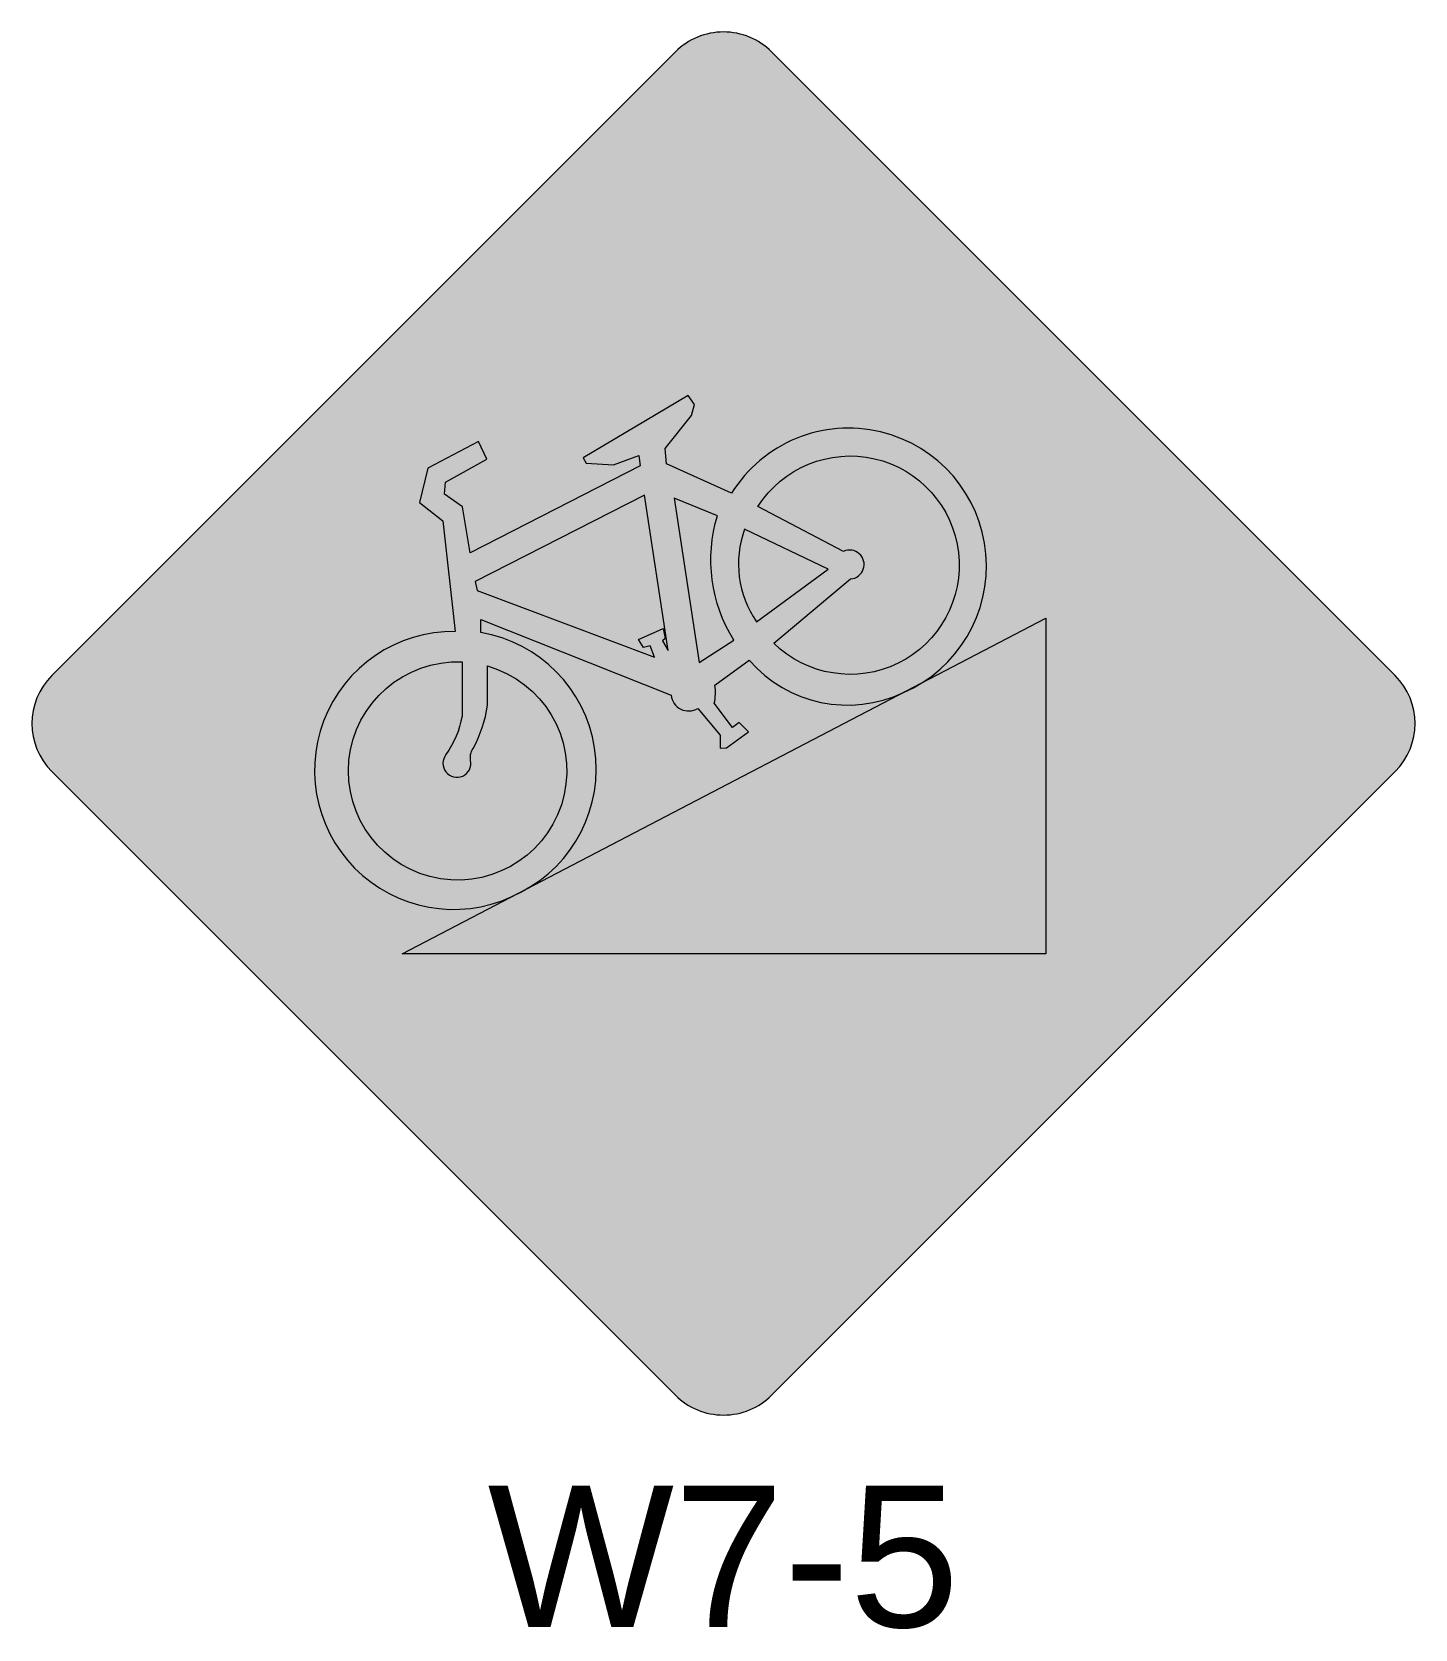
# Model space of a CAD drawing. Extents: x -0.49 to 0.49, y -0.64 to 0.49.
import ezdxf
from ezdxf.enums import TextEntityAlignment as Align

# ---------------------------------------------------------------- set-up
doc = ezdxf.new("R2010")
doc.units = 0
doc.header["$LTSCALE"] = 0.01
doc.header["$MEASUREMENT"] = 0
for name, color, linetype, lineweight in [('C-TRAF-CTRL-MTCD-IDEN', 7, 'Continuous', 20), ('C-TRAF-CTRL-MTCD-PATT-BLCK', 250, 'Continuous', 20), ('C-TRAF-CTRL-MTCD-PATT-YELO', 50, 'Continuous', 20)]:
    doc.layers.add(name, color=color, linetype=linetype, lineweight=lineweight)
doc.styles.add('COA', font='arial.ttf')

msp = doc.modelspace()

# ---------------------------------------------------------------- hatches: boundary and pattern name
at = {"layer": 'C-TRAF-CTRL-MTCD-PATT-BLCK', "lineweight": 0}
h = msp.add_hatch(color=256, dxfattribs=at)
h.paths.add_polyline_path([(0.02545584408543659, -0.4666904755579622), (0.4666904755172318, -0.02545584410232507, 0.414213562373095), (0.4666904755410738, 0.02545584417648492), (0.02545584408543659, 0.4666904755844385, 0.414213562373095), (-0.0254558441456898, 0.4666904755844385), (-0.466690475601327, 0.0254558441288011, 0.414213562373095), (-0.466690475601327, -0.02545584410232507), (-0.0254558441456898, -0.4666904755579622, 0.414213562373095)])
h.paths.add_polyline_path([(0.0113137084656792, -0.4525483399382049), (0.4525483398974747, -0.01131370848256779, 0.414213562373095), (0.4525483399213164, 0.01131370855672763), (0.0113137084656792, 0.4525483399646808, 0.414213562373095), (-0.01131370852593241, 0.4525483399646808), (-0.4525483399815698, 0.01131370850904396, 0.414213562373095), (-0.4525483399815698, -0.01131370848256779), (-0.01131370852593241, -0.4525483399382049, 0.414213562373095)], flags=16)
h = msp.add_hatch(color=256, dxfattribs=at)
edge = h.paths.add_edge_path()
edge.add_arc((0.08853408690622379, 0.1114331863020442), 0.09752717974086696, 293.413942175865, 508.1658215019941)
edge.add_line((0.005677121260578843, 0.1628751344786421), (-0.0402882860053797, 0.1837752279150644))
edge.add_line((-0.0402882860053797, 0.1837752279150644), (-0.04115967326586478, 0.1946606935980162))
edge.add_line((-0.04115967326586478, 0.1946606935980162), (-0.02264279635541833, 0.2179555913405133))
edge.add_line((-0.02264279635541833, 0.2179555913405133), (-0.02046434185418633, 0.2257931284880641))
edge.add_line((-0.02046434185418633, 0.2257931284880641), (-0.02503909539677451, 0.232106695041236))
edge.add_line((-0.02503909539677451, 0.232106695041236), (-0.09936436921273462, 0.1880664164865076))
edge.add_line((-0.09936436921273462, 0.1880664164865076), (-0.09718591471150262, 0.1841476458038382))
edge.add_line((-0.09718591471150262, 0.1841476458038382), (-0.07779765964055763, 0.1830591026097723))
edge.add_line((-0.07779765964055763, 0.1830591026097723), (-0.05993432545047028, 0.1895903786453141))
edge.add_line((-0.05993432545047028, 0.1895903786453141), (-0.05884509364986279, 0.1821882646802901))
edge.add_line((-0.05884509364986279, 0.1821882646802901), (-0.179313679437886, 0.1207942370474617))
edge.add_line((-0.179313679437886, 0.1207942370474617), (-0.1845419757008333, 0.1532329246139463))
edge.add_line((-0.1845419757008333, 0.1532329246139463), (-0.1973948581680975, 0.1621590049555639))
edge.add_line((-0.1973948581680975, 0.1621590049555639), (-0.1967413245477232, 0.170649670550227))
edge.add_line((-0.1967413245477232, 0.170649670550227), (-0.1673321751311185, 0.1869778690746546))
edge.add_line((-0.1673321751311185, 0.1869778690746546), (-0.1734318495545644, 0.1996050106165708))
edge.add_line((-0.1734318495545644, 0.1996050106165708), (-0.209162758527734, 0.1806495655756821))
edge.add_line((-0.209162758527734, 0.1806495655756821), (-0.2150445884110557, 0.1562661204213329))
edge.add_line((-0.2150445884110557, 0.1562661204213329), (-0.1985507564585749, 0.1434954644782094))
edge.add_line((-0.1985507564585749, 0.1434954644782094), (-0.1897665045700041, 0.0651670411834937))
edge.add_arc((-0.1909393790589474, -0.03317360541879893), 0.09834764058544478, 89.31668567998037, 298.9421145067311)
edge.add_arc((-0.1878927606659502, -0.03213364020048765), 0.09783473666961545, 297.0856735891973, 440.4994464367108)
edge.add_line((-0.1717444393421363, 0.0643591958944052), (-0.1717472967374167, 0.07366319411830702))
edge.add_line((-0.1717472967374167, 0.07366319411830702), (-0.03709052398802726, 0.01999046987447795))
edge.add_arc((-0.02468694421311362, 0.02136127136758875), 0.01247909804297416, 186.3065421090436, 301.5256388447636)
edge.add_line((-0.01816187275782433, 0.0107240099498398), (-0.002311464342419356, -0.00814683894853907))
edge.add_line((-0.002311464342419356, -0.00814683894853907), (-0.002449292714729268, -0.01751339116304518))
edge.add_line((-0.002449292714729268, -0.01751339116304518), (0.002236908343748567, -0.01723790222431365))
edge.add_line((0.002236908343748567, -0.01723790222431365), (0.01767382254223904, -0.005942944309831333))
edge.add_line((0.01767382254223904, -0.005942944309831333), (0.01105800607145113, 0.0006687438240771115))
edge.add_line((0.01105800607145113, 0.0006687438240771115), (0.006371795912988532, -0.002912587072715134))
edge.add_line((0.006371795912988532, -0.002912587072715134), (-0.006584189383952221, 0.01430534084663293))
edge.add_arc((-0.03678641684997132, 0.02169197137316584), 0.03109239222775672, 346.2568152608544, 370.045605636011)
edge.add_line((-0.006170695167037721, 0.02711547948856641), (0.01823356261755826, 0.04475611396434331))
edge.add_arc((0.08777094126804577, 0.1050788717664914), 0.09205586422622894, 220.9412066897395, 295.4218047791288)
h.paths.add_polyline_path([(-0.1757005304067434, 0.1005205102032267), (-0.1742314106337037, 0.09416434400707008), (-0.04875584021713131, 0.04705186777379922), (-0.05194589454721665, 0.05484490727447078), (-0.05655375383511441, 0.05378221911124559), (-0.06009826167965038, 0.05944988650325378), (-0.04273017597142115, 0.06724292600392534), (-0.04131237101361052, 0.06015834387280794), (-0.04308462948587, 0.05838719834002948), (-0.03918566812688518, 0.05165684700258222), (-0.05584485590620147, 0.161467878470468)], flags=16)
edge = h.paths.add_edge_path(flags=16)
edge.add_line((-0.03478422379799362, 0.1594371661427454), (-0.01719580925374409, 0.04307024785547586))
edge.add_line((-0.01719580925374409, 0.04307024785547586), (0.007294379688895347, 0.05886766748167283))
edge.add_arc((0.09868984533543171, 0.1156919777097348), 0.1076203204494497, 163.1001171991912, 211.8709118482334, ccw=False)
edge.add_line((-0.004282803185802209, 0.1469772303084378), (-0.03478422379799362, 0.1594371661427454))
edge = h.paths.add_edge_path(flags=16)
edge.add_line((0.02344243041260086, 0.07198819302729387), (0.07410363012119348, 0.1092354608093107))
edge.add_line((0.07410363012119348, 0.1092354608093107), (0.01496169942261893, 0.1375612287657777))
edge.add_arc((0.08224628090324695, 0.1129283830611253), 0.07165188059313227, 159.8923513604867, 214.8462587243142)
edge = h.paths.add_edge_path(flags=16)
edge.add_arc((0.08947780932452806, 0.1120295247083875), 0.07725590029825546, -134.3059445375074, 147.4880455339353, ccw=False)
edge.add_line((0.03551537136831584, 0.05674363662909609), (0.08993692146487575, 0.1022952619434072))
edge.add_arc((0.08923787064234551, 0.1125045982096316), 0.0102332408869001, 273.9170267544843, 475.1406574699555)
edge.add_line((0.08489036100170466, 0.1217684191801522), (0.02432950604716844, 0.1535526834390906))
edge = h.paths.add_edge_path(flags=16)
edge.add_arc((-0.188121550325811, -0.03354220356787313), 0.07722122127703668, -272.3230503649619, 74.13624195328941, ccw=False)
edge.add_line((-0.1849914831082549, 0.04361555491907776), (-0.1849542914696949, 0.005224744007894522))
edge.add_arc((-0.2527833017385273, 0.01758730298175063), 0.06894641033753277, 324.97897711063194, 349.6706155646813, ccw=False)
edge.add_arc((-0.1885856749484452, -0.02814042385252154), 0.009888416798559698, 141.4608510522082, 371.1417044526144)
edge.add_arc((-0.1677512155532338, -0.0240371144695107), 0.01134626818105369, 146.2246183494432, 191.1417044526143, ccw=False)
edge.add_arc((-0.2594691846257544, 0.02683531358306596), 0.09357938980964572, 331.561030467481, 351.4755486587638)
edge.add_line((-0.1669235949060859, 0.01296390339576314), (-0.1670130659582814, 0.04073800175779096))
msp.add_hatch(color=256, dxfattribs=at).paths.add_polyline_path([(0.228084967146744, -0.1630491496481685), (-0.2273321252122606, -0.1630491496481685), (0.22811535199655, 0.07453226901306031)])
at = {"layer": 'C-TRAF-CTRL-MTCD-PATT-YELO', "lineweight": 0}
h = msp.add_hatch(color=256, dxfattribs=at)
h.dxf.hatch_style = 1
edge = h.paths.add_edge_path()
edge.add_line((-0.4751757568415279, 0.03394112538172969), (-0.03394112530378168, 0.4751757569433176))
edge.add_arc((1.844500044967389e-10, 0.4412346314563576), 0.04799999998676521, 44.99999999892668, 135.0000000010733, ccw=False)
edge.add_line((0.03394112567268192, 0.4751757569433177), (0.4751757570196932, 0.03394112559630647))
edge.add_arc((0.4412346315308258, 1.080748290860356e-10), 0.0479999999881139, -44.9999999994634, 44.999999999463284, ccw=False)
edge.add_line((0.4751757570196932, -0.03394112538015691), (0.033941125481947, -0.4751757569417449))
edge.add_arc((-6.284786024934874e-12, -0.4412346314535131), 0.04799999998766434, 225, 315, ccw=False)
edge.add_line((-0.03394112549451649, -0.4751757569417447), (-0.4751757568415279, -0.03394112559473345))
edge.add_arc((-0.4412346313526604, -1.065019006318835e-10), 0.04799999998811386, 135.0000000005366, 224.9999999994634, ccw=False)

# ---------------------------------------------------------------- linework, layer by layer
at = {"layer": 'C-TRAF-CTRL-MTCD-PATT-BLCK', "lineweight": 0, "flags": 128}
for points in [[(0.03394112548113274, -0.4751757569420821), (0.4751757569129282, -0.03394112548644479, 0.414213562373095), (0.4751757569367699, 0.03394112553607392), (0.03394112548113274, 0.4751757569440274, 0.414213562373095), (-0.03394112549370231, 0.4751757569440274), (-0.4751757569493396, 0.03394112548839019, 0.414213562373095), (-0.4751757569493396, -0.03394112548644479), (-0.03394112549370231, -0.4751757569420821, 0.414213562373095)], [(0.1272885795880858, 0.02193659371227641, 1.360736125398817), (0.005677121260578843, 0.1628751344786421), (-0.0402882860053797, 0.1837752279150644), (-0.04115967326586478, 0.1946606935980162), (-0.02264279635541833, 0.2179555913405133), (-0.02046434185418633, 0.2257931284880641), (-0.02503909539677451, 0.232106695041236), (-0.09936436921273462, 0.1880664164865076), (-0.09718591471150262, 0.1841476458038382), (-0.07779765964055763, 0.1830591026097723), (-0.05993432545047028, 0.1895903786453141), (-0.05884509364986279, 0.1821882646802901), (-0.179313679437886, 0.1207942370474617), (-0.1845419757008333, 0.1532329246139463), (-0.1973948581680975, 0.1621590049555639), (-0.1967413245477232, 0.170649670550227), (-0.1673321751311185, 0.1869778690746546), (-0.1734318495545644, 0.1996050106165708), (-0.209162758527734, 0.1806495655756821), (-0.2150445884110557, 0.1562661204213329), (-0.1985507564585749, 0.1434954644782094), (-0.1897665045700041, 0.0651670411834937, 1.29882455074955), (-0.1433464232007947, -0.1192385167439595, 0.7226416478398625), (-0.1717444393421363, 0.0643591958944052), (-0.1717472967374167, 0.07366319411830702), (-0.03709052398802726, 0.01999046987447795, 0.5498631657911949), (-0.01816187275782433, 0.0107240099498398), (-0.002311464342419356, -0.00814683894853907), (-0.002449292714729268, -0.01751339116304518), (0.002236908343748567, -0.01723790222431365), (0.01767382254223904, -0.005942944309831333), (0.01105800607145113, 0.0006687438240771115), (0.006371795912988532, -0.002912587072715134), (-0.006584189383952221, 0.01430534084663293, 0.104172568846784), (-0.006170695167037721, 0.02711547948856641), (0.01823356261755826, 0.04475611396434331, 0.3369287330461955)], [(0.02432950604716844, 0.1535526834390906, -2.815866253911099), (0.03551537136831584, 0.05674363662909609), (0.08993692146487575, 0.1022952619434072, 1.204758555016891), (0.08489036100170466, 0.1217684191801522)], [(-0.03478422379799362, 0.1594371661427454), (-0.01719580925374409, 0.04307024785547586), (0.007294379688895347, 0.05886766748167283, -0.2160742673143839), (-0.004282803185802209, 0.1469772303084378)], [(0.02344243041260086, 0.07198819302729387), (0.07410363012119348, 0.1092354608093107), (0.01496169942261893, 0.1375612287657777, 0.244485294297809), (0.02344243041260086, 0.07198819302729387, 0.7690662963598651)], [(-0.1670130659582814, 0.04073800175779096, -16.90579166729634), (-0.1849914831082549, 0.04361555491907776), (-0.1849542914696949, 0.005224744007894522, -0.1081563925034441), (-0.1963202227433758, -0.02197945337783391, 1.564872458514696), (-0.1788836323483167, -0.02622962397620565, -0.1985363000628063), (-0.1771824993585582, -0.01772928699724918, 0.08711283609469855), (-0.1669235949060859, 0.01296390339576314)]]:
    msp.add_lwpolyline(points, format="xyb", close=True, dxfattribs=at)
for points in [[(-0.1757005304067434, 0.1005205102032267), (-0.1742314106337037, 0.09416434400707008), (-0.04875584021713131, 0.04705186777379922), (-0.05194589454721665, 0.05484490727447078), (-0.05655375383511441, 0.05378221911124559), (-0.06009826167965038, 0.05944988650325378), (-0.04273017597142115, 0.06724292600392534), (-0.04131237101361052, 0.06015834387280794), (-0.04308462948587, 0.05838719834002948), (-0.03918566812688518, 0.05165684700258222), (-0.05584485590620147, 0.161467878470468)], [(0.228084967146744, -0.1630491496481685), (-0.2273321252122606, -0.1630491496481685), (0.22811535199655, 0.07453226901306031)]]:
    msp.add_lwpolyline(points, close=True, dxfattribs=at)

# ---------------------------------------------------------------- texts
at = {"layer": 'C-TRAF-CTRL-MTCD-IDEN', "lineweight": 0, "style": 'COA'}
msp.add_text('W7-5', height=0.09999999998574781, dxfattribs=at).set_placement((0, -0.5392), align=Align.TOP_CENTER)

doc.saveas('drawing.dxf')
